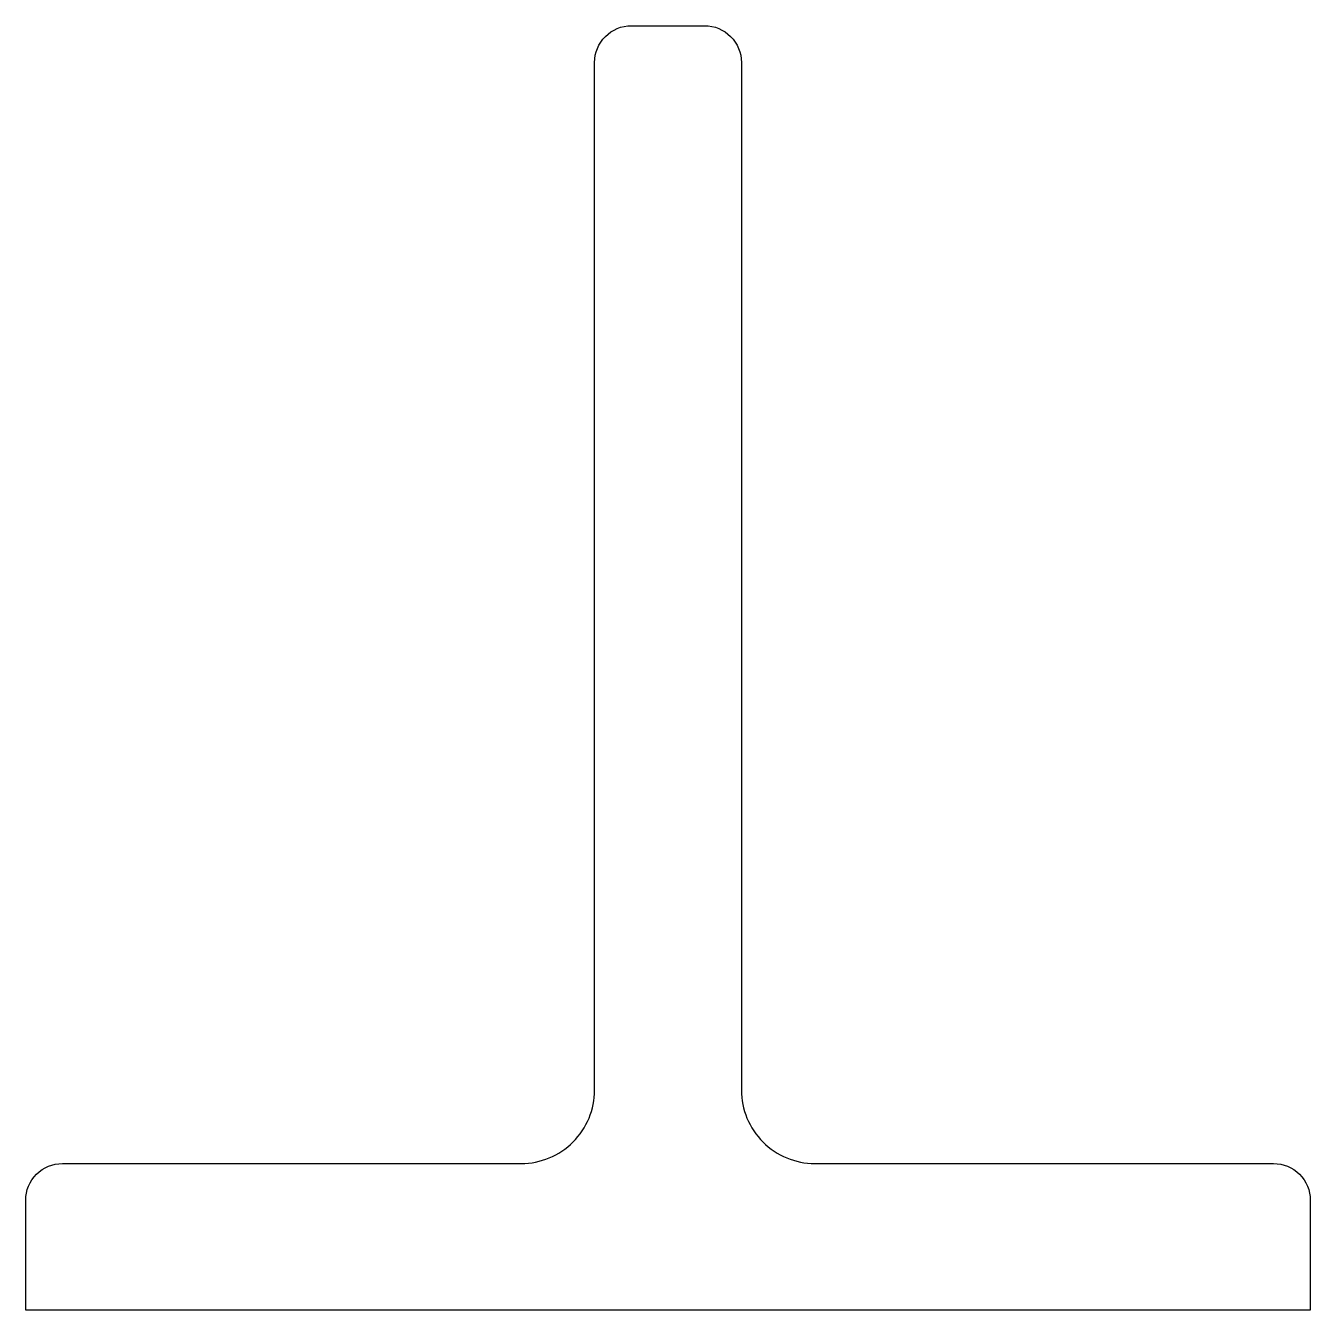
# Model space of a CAD drawing. Extents: x -35 to 35, y 0 to 70.
import ezdxf

# ---------------------------------------------------------------- set-up
doc = ezdxf.new("R2010")
doc.units = 0

msp = doc.modelspace()

# ---------------------------------------------------------------- linework, layer by layer
msp.add_lwpolyline([(-35, 0), (-35, 6, -0.414214), (-33, 8), (-8, 8, 0.414214), (-4, 12), (-4, 68, -0.414214), (-2, 70), (2, 70, -0.414214), (4, 68), (4, 12, 0.414214), (8, 8), (33, 8, -0.414214), (35, 6), (35, 0)], format="xyb", close=True)

doc.saveas('drawing.dxf')
